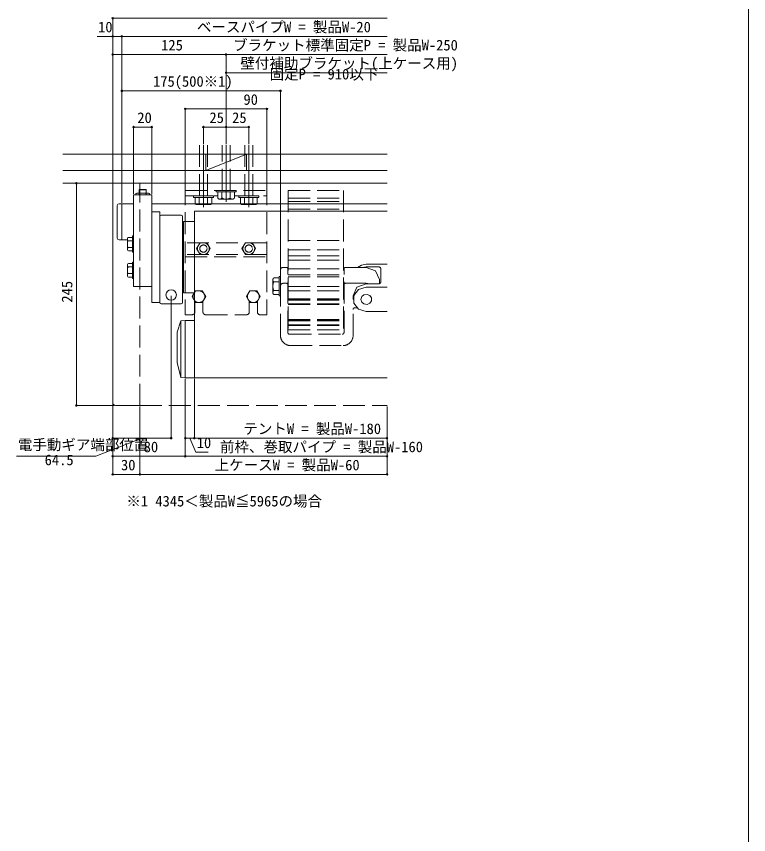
# Model space of a CAD drawing. Units: millimetres, scale not verified. Extents: x -2376 to -396, y -1680 to 1517.
# Drawn here: x -1203 to -396, y -778 to 125 of the extents above; entities that cross this region are included whole.
import ezdxf
from ezdxf.enums import TextEntityAlignment as Align

# ---------------------------------------------------------------- set-up
doc = ezdxf.new("R2010")
doc.units = ezdxf.units.MM
doc.header["$LTSCALE"] = 8
doc.linetypes.add('CHAIN2', pattern=[12, 9, -1, 1, -1])
doc.linetypes.add('DASHED3', pattern=[4, 3, -1])
doc.layers.add('0-1_USER1', color=7, linetype='Continuous')
for name, color, linetype, lineweight in [('0-2_YKK_ZWAK', 7, 'Continuous', 9), ('0-3_YKK_12', 2, 'Continuous', 9), ('0-4_YKK_13', 4, 'DASHED3', 9), ('0-5_YKK_A1', 4, 'DASHED3', 9), ('0-6_YKK_D', 6, 'Continuous', 9), ('0-7_YSS_K', 3, 'Continuous', 9)]:
    doc.layers.add(name, color=color, linetype=linetype, lineweight=lineweight)
doc.styles.add('ＭＳ ゴシック', font='')
doc.styles.get('ＭＳ ゴシック').set_extended_font_data('MS Gothic')

msp = doc.modelspace()

# ---------------------------------------------------------------- linework, layer by layer
at = {"layer": '0-2_YKK_ZWAK'}
msp.add_line((-396, 1440), (-396, -1680), dxfattribs=at)
at = {"layer": '0-3_YKK_12', "linetype": 'CHAIN2'}
for p, q in [((-997.039, -85.788), (-997.039, -17.289)), ((-972.039, -79.777), (-972.039, -17.289)), ((-947.039, -85.788), (-947.039, -17.289))]:
    msp.add_line(p, q, dxfattribs=at)
at = {"layer": '0-3_YKK_12'}
for p, q in [((-1087.039, -81.789), (-1074.039, -81.789)), ((-1054.039, -81.789), (-794.539, -81.789)), ((-1087.039, -121.789), (-1080.739, -121.789)), ((-1017.039, -210.56), (-1007.039, -210.56)), ((-1017.039, -273.759), (-794.539, -273.759))]:
    msp.add_line(p, q, dxfattribs=at)
at = {"layer": '0-4_YKK_13'}
for p, q in [((-1001.539, -73.288), (-1001.539, -17.289)), ((-992.539, -73.288), (-992.539, -17.289)), ((-976.539, -67.277), (-976.539, -17.289)), ((-967.539, -67.277), (-967.539, -17.289)), ((-951.539, -73.288), (-951.539, -17.289)), ((-942.539, -73.288), (-942.539, -17.289)), ((-1067.039, -304.289), (-1067.039, -59.289)), ((-1017.039, -59.289), (-927.039, -59.289)), ((-1017.039, -59.289), (-1017.039, -204.289)), ((-927.039, -59.289), (-927.039, -204.289)), ((-1017.039, -67.288), (-927.039, -67.288)), ((-983.039, -67.277), (-983.039, -68.777)), ((-983.039, -67.277), (-961.039, -67.277)), ((-983.039, -68.777), (-961.039, -68.777)), ((-981.276, -75.577), (-981.276, -68.777)), ((-976.658, -75.577), (-976.658, -68.777)), ((-967.42, -75.577), (-967.42, -68.777)), ((-962.801, -75.577), (-962.801, -68.777)), ((-961.039, -67.277), (-961.039, -68.777)), ((-1017.039, -73.288), (-981.276, -73.288)), ((-1008.039, -73.288), (-1008.039, -74.788)), ((-1008.039, -73.288), (-986.039, -73.288)), ((-1008.039, -74.788), (-986.039, -74.788)), ((-1006.276, -81.588), (-1006.276, -74.788)), ((-1001.657, -81.588), (-1001.657, -74.788)), ((-992.42, -81.588), (-992.42, -74.788)), ((-987.801, -81.588), (-987.801, -74.788)), ((-986.039, -73.288), (-986.039, -74.788)), ((-978.967, -76.777), (-965.11, -76.777)), ((-962.801, -73.288), (-927.039, -73.288)), ((-958.039, -73.288), (-958.039, -74.788)), ((-958.039, -73.288), (-936.039, -73.288)), ((-958.039, -74.788), (-936.039, -74.788)), ((-956.276, -81.588), (-956.276, -74.788)), ((-951.657, -81.588), (-951.657, -74.788)), ((-942.42, -81.588), (-942.42, -74.788)), ((-937.801, -81.588), (-937.801, -74.788)), ((-936.039, -73.288), (-936.039, -74.788)), ((-1003.967, -82.788), (-990.11, -82.788)), ((-953.967, -82.788), (-940.111, -82.788)), ((-927.039, -124.788), (-1017.039, -124.788)), ((-1000.792, -124.788), (-1004.544, -131.288)), ((-1000.792, -124.788), (-993.286, -124.788)), ((-993.286, -124.788), (-989.533, -131.288)), ((-950.792, -124.788), (-954.544, -131.288)), ((-1004.544, -131.288), (-1000.792, -137.788)), ((-989.533, -131.288), (-993.286, -137.788)), ((-954.544, -131.288), (-950.792, -137.788)), ((-939.533, -131.288), (-943.286, -137.788)), ((-927.039, -137.788), (-1017.039, -137.788)), ((-1017.039, -140.288), (-927.039, -140.288)), ((-1000.792, -137.788), (-993.286, -137.788)), ((-950.792, -137.788), (-943.286, -137.788)), ((-1005.791, -177.789), (-1009.544, -184.289)), ((-1005.791, -177.789), (-998.286, -177.789)), ((-998.286, -177.789), (-994.533, -184.289)), ((-945.791, -177.789), (-949.544, -184.289)), ((-945.791, -177.789), (-938.286, -177.789)), ((-938.286, -177.789), (-934.533, -184.289)), ((-1009.544, -184.289), (-1005.791, -190.789)), ((-1006.539, -189.495), (-1006.539, -201.289)), ((-994.533, -184.289), (-998.286, -190.789)), ((-997.539, -189.495), (-997.539, -201.289)), ((-946.539, -189.495), (-946.539, -201.289)), ((-934.533, -184.289), (-938.286, -190.789)), ((-937.539, -189.495), (-937.539, -201.289)), ((-1005.791, -190.789), (-998.286, -190.789)), ((-1017.039, -204.289), (-1009.539, -204.289)), ((-994.539, -204.289), (-949.539, -204.289)), ((-934.539, -204.289), (-927.039, -204.289))]:
    msp.add_line(p, q, dxfattribs=at)
at = {"layer": '0-4_YKK_13', "linetype": 'Continuous'}
for p, q in [((-1067.039, -59.289), (-1097.039, -59.289)), ((-1097.039, -301.289), (-1097.039, -59.289)), ((-1074.039, -71.989), (-1054.039, -71.989)), ((-1074.039, -173.217), (-1074.039, -71.989)), ((-1071.429, -70.989), (-1071.429, -71.989)), ((-1071.429, -70.989), (-1071.429, -71.989)), ((-1069.581, -69.989), (-1058.496, -69.989)), ((-1069.581, -69.989), (-1058.496, -69.989)), ((-1067.539, -65.94), (-1068.039, -66.44)), ((-1067.539, -65.94), (-1068.039, -66.44)), ((-1068.039, -69.989), (-1068.039, -66.44)), ((-1068.039, -66.44), (-1060.039, -66.44)), ((-1068.039, -69.989), (-1068.039, -66.44)), ((-1068.039, -66.44), (-1060.039, -66.44)), ((-1067.734, -70.989), (-1067.734, -71.989)), ((-1067.734, -70.989), (-1067.734, -71.989)), ((-1060.539, -65.94), (-1067.539, -65.94)), ((-1060.539, -65.94), (-1067.539, -65.94)), ((-1060.539, -65.94), (-1060.039, -66.44)), ((-1060.539, -65.94), (-1060.039, -66.44)), ((-1060.344, -70.989), (-1060.344, -71.989)), ((-1060.344, -70.989), (-1060.344, -71.989)), ((-1060.039, -69.989), (-1060.039, -66.44)), ((-1060.039, -69.989), (-1060.039, -66.44)), ((-1056.649, -70.989), (-1056.649, -71.989)), ((-1056.649, -70.989), (-1056.649, -71.989)), ((-1054.039, -173.217), (-1054.039, -71.989)), ((-1092.039, -83.789), (-1092.039, -119.789)), ((-1090.039, -81.789), (-1087.039, -81.789)), ((-1087.039, -81.789), (-1087.039, -121.789)), ((-1007.039, -273.759), (-1007.039, -89.839)), ((-1007.039, -89.839), (-794.539, -89.839)), ((-1045.039, -90.789), (-1054.039, -90.789)), ((-1054.039, -90.789), (-1054.039, -190.789)), ((-1045.039, -190.789), (-1045.039, -90.789)), ((-1045.039, -95.789), (-1045.039, -190.789)), ((-1021.539, -94.289), (-1043.539, -94.289)), ((-1020.039, -95.789), (-1020.039, -190.789)), ((-1020.039, -107.789), (-1019.039, -107.789)), ((-1019.039, -180.039), (-1019.039, -101.539)), ((-1019.039, -107.789), (-1019.039, -173.789)), ((-1090.039, -121.789), (-1087.039, -121.789)), ((-1080.739, -120.803), (-1080.739, -122.651)), ((-1079.739, -118.956), (-1075.239, -118.956)), ((-1079.739, -122.651), (-1075.239, -122.651)), ((-1075.239, -117.346), (-1074.039, -117.346)), ((-1075.239, -118.956), (-1075.239, -133.736)), ((-1079.739, -130.041), (-1075.239, -130.041)), ((-1079.739, -133.736), (-1075.239, -133.736)), ((-1074.039, -130.115), (-1074.039, -148.115)), ((-1074.039, -130.115), (-1074.039, -148.115)), ((-1074.039, -133.463), (-1074.039, -151.463)), ((-1074.039, -133.463), (-1074.039, -151.463)), ((-1080.739, -149.69), (-1080.739, -151.538)), ((-1080.739, -151.538), (-1080.739, -158.928)), ((-1079.739, -147.843), (-1075.239, -147.843)), ((-1079.739, -151.538), (-1075.239, -151.538)), ((-1075.239, -146.233), (-1074.039, -146.233)), ((-1075.239, -164.233), (-1075.239, -146.233)), ((-1075.239, -147.843), (-1075.239, -162.623)), ((-1080.739, -158.928), (-1080.739, -160.775)), ((-1079.739, -158.928), (-1075.239, -158.928)), ((-1079.739, -162.623), (-1075.239, -162.623)), ((-1074.039, -164.233), (-1075.239, -164.233)), ((-1074.039, -173.217), (-1054.039, -173.217)), ((-1019.039, -173.789), (-1020.039, -173.789)), ((-1054.039, -190.789), (-1045.039, -190.789)), ((-1043.539, -192.289), (-1021.539, -192.289)), ((-1022.039, -210.822), (-1026.039, -223.559)), ((-1022.039, -210.822), (-1017.039, -210.56)), ((-1022.039, -210.822), (-1022.039, -273.497)), ((-1017.039, -210.56), (-1017.039, -273.759)), ((-1026.039, -223.559), (-1026.039, -256.759)), ((-1026.039, -256.759), (-1022.039, -273.497)), ((-1022.039, -273.497), (-1017.039, -273.759)), ((-1067.039, -304.289), (-1094.039, -304.289))]:
    msp.add_line(p, q, dxfattribs=at)
at = {"layer": '0-4_YKK_13', "color": 7, "linetype": 'Continuous'}
for p, q in [((-1074.039, -71.989), (-1054.039, -71.989)), ((-1074.039, -173.217), (-1074.039, -71.989)), ((-1054.039, -173.217), (-1054.039, -71.989)), ((-1074.039, -173.217), (-1054.039, -173.217))]:
    msp.add_line(p, q, dxfattribs=at)
at = {"layer": '0-4_YKK_13', "color": 5}
for p, q in [((-903.539, -67.294), (-842.539, -67.294)), ((-903.539, -67.294), (-903.539, -220.794)), ((-842.539, -67.294), (-842.539, -220.794)), ((-903.539, -75.794), (-842.539, -75.794)), ((-903.539, -79.294), (-842.539, -79.294)), ((-903.539, -87.794), (-842.539, -87.794)), ((-903.539, -122.399), (-842.539, -122.399)), ((-903.539, -132.838), (-842.539, -132.838)), ((-903.539, -139.252), (-842.539, -139.252)), ((-903.539, -143.883), (-842.539, -143.883)), ((-909.039, -151.977), (-905.539, -151.977)), ((-840.539, -151.977), (-817.539, -151.977)), ((-817.539, -148.511), (-794.539, -148.511)), ((-817.539, -151.508), (-803.539, -151.508)), ((-912.039, -161.951), (-913.539, -161.951)), ((-913.539, -161.951), (-913.539, -183.55)), ((-912.039, -227.203), (-912.039, -154.976)), ((-912.039, -160.121), (-912.039, -181.72)), ((-904.039, -223.785), (-904.039, -153.477)), ((-903.539, -153.496), (-842.539, -153.496)), ((-903.539, -160.244), (-842.539, -160.244)), ((-903.539, -162.32), (-842.539, -162.32)), ((-842.039, -223.785), (-842.039, -153.477)), ((-801.539, -153.508), (-801.539, -168.07)), ((-920.539, -165.822), (-920.539, -179.679)), ((-919.339, -163.513), (-913.539, -163.513)), ((-919.339, -168.132), (-913.539, -168.132)), ((-913.539, -163.513), (-913.539, -181.988)), ((-909.039, -169.601), (-905.539, -169.601)), ((-840.539, -169.601), (-817.539, -169.601)), ((-817.539, -170.07), (-803.539, -170.07)), ((-803.039, -170.006), (-803.039, -165.421)), ((-919.339, -177.369), (-913.539, -177.369)), ((-903.539, -173.137), (-842.539, -173.137)), ((-903.539, -177.908), (-842.539, -177.908)), ((-817.539, -173.816), (-794.539, -173.816)), ((-919.339, -181.988), (-913.539, -181.988)), ((-912.039, -183.55), (-913.539, -183.55)), ((-903.539, -186.718), (-842.539, -186.718)), ((-903.539, -187.488), (-842.539, -187.488)), ((-903.539, -188.095), (-842.539, -188.095)), ((-832.039, -183.514), (-832.039, -187.26)), ((-903.539, -192.387), (-842.539, -192.387)), ((-903.539, -193.106), (-842.539, -193.106)), ((-832.039, -227.203), (-832.039, -198.49)), ((-830.039, -196.49), (-828.082, -196.49)), ((-817.539, -200.704), (-794.539, -200.704)), ((-903.539, -209.571), (-842.539, -209.571)), ((-903.539, -210.34), (-842.539, -210.34)), ((-903.539, -210.948), (-842.539, -210.948)), ((-903.539, -215.24), (-842.539, -215.24)), ((-903.539, -215.959), (-842.539, -215.959)), ((-903.539, -220.794), (-842.539, -220.794)), ((-902.039, -225.785), (-844.039, -225.785)), ((-901.039, -238.203), (-843.039, -238.203))]:
    msp.add_line(p, q, dxfattribs=at)
at = {"layer": '0-4_YKK_13', "linetype": 'Continuous'}
for points in [[(-1067.734, -70.989), (-1067.981, -70.489), (-1068.657, -70.123), (-1069.581, -69.989), (-1070.505, -70.123), (-1071.181, -70.489), (-1071.429, -70.989)], [(-1067.734, -70.989), (-1067.981, -70.489), (-1068.657, -70.123), (-1069.581, -69.989), (-1070.505, -70.123), (-1071.181, -70.489), (-1071.429, -70.989)], [(-1060.344, -70.989), (-1060.839, -70.489), (-1062.191, -70.123), (-1064.039, -69.989), (-1065.886, -70.123), (-1067.239, -70.489), (-1067.734, -70.989)], [(-1060.344, -70.989), (-1060.839, -70.489), (-1062.191, -70.123), (-1064.039, -69.989), (-1065.886, -70.123), (-1067.239, -70.489), (-1067.734, -70.989)], [(-1056.649, -70.989), (-1056.896, -70.489), (-1057.572, -70.123), (-1058.496, -69.989), (-1059.42, -70.123), (-1060.096, -70.489), (-1060.344, -70.989)], [(-1056.649, -70.989), (-1056.896, -70.489), (-1057.572, -70.123), (-1058.496, -69.989), (-1059.42, -70.123), (-1060.096, -70.489), (-1060.344, -70.989)], [(-1019.039, -101.539), (-1017.039, -101.539), (-1007.039, -101.539)], [(-1079.739, -118.956), (-1080.239, -119.203), (-1080.605, -119.879), (-1080.739, -120.803), (-1080.605, -121.727), (-1080.239, -122.403), (-1079.739, -122.651)], [(-1079.739, -122.651), (-1080.239, -123.146), (-1080.605, -124.498), (-1080.739, -126.346), (-1080.605, -128.193), (-1080.239, -129.546), (-1079.739, -130.041)], [(-1080.739, -122.651), (-1080.739, -130.041), (-1080.739, -131.888)], [(-1074.039, -135.346), (-1075.239, -135.346), (-1075.239, -117.346)], [(-1079.739, -130.041), (-1080.239, -130.288), (-1080.605, -130.964), (-1080.739, -131.888), (-1080.605, -132.812), (-1080.239, -133.488), (-1079.739, -133.736)], [(-1079.739, -147.843), (-1080.239, -148.09), (-1080.605, -148.766), (-1080.739, -149.69), (-1080.605, -150.614), (-1080.239, -151.29), (-1079.739, -151.538)], [(-1079.739, -151.538), (-1080.239, -152.033), (-1080.605, -153.385), (-1080.739, -155.233), (-1080.605, -157.08), (-1080.239, -158.433), (-1079.739, -158.928)], [(-1079.739, -158.928), (-1080.239, -159.175), (-1080.605, -159.852), (-1080.739, -160.775), (-1080.605, -161.699), (-1080.239, -162.375), (-1079.739, -162.623)], [(-1019.039, -180.039), (-1017.039, -180.039), (-1007.039, -180.039)]]:
    msp.add_lwpolyline(points, dxfattribs=at)
at = {"layer": '0-4_YKK_13'}
for points in [[(-950.792, -124.788), (-943.286, -124.788), (-939.533, -131.288)], [(-949.544, -184.289), (-945.791, -190.789), (-938.286, -190.789)]]:
    msp.add_lwpolyline(points, dxfattribs=at)
at = {"layer": '0-4_YKK_13', "color": 5, "linetype": 'Continuous'}
for points in [[(-817.539, -148.511), (-822.744, -149.407), (-827.256, -151.977)], [(-817.539, -151.508), (-819.452, -151.626), (-821.332, -151.977)], [(-803.039, -165.421), (-807.286, -155.914), (-817.539, -151.977)], [(-817.539, -170.07), (-827.792, -174.007), (-832.039, -183.514)], [(-813.745, -170.07), (-815.625, -169.719), (-817.539, -169.601)], [(-817.539, -173.816), (-826.062, -176.383), (-831.329, -183.106), (-831.329, -191.415), (-826.062, -198.137), (-817.539, -200.704)]]:
    msp.add_lwpolyline(points, dxfattribs=at)
msp.add_lwpolyline([(-823.539, -187.26), (-822.586, -190.268), (-820.031, -192.32), (-816.685, -192.766), (-813.61, -191.464), (-811.782, -188.827), (-811.782, -185.693), (-813.61, -183.055), (-816.685, -181.754), (-820.031, -182.2), (-822.586, -184.252)], close=True, dxfattribs=at)
at = {"layer": '0-4_YKK_13'}
for centre, radius in [((-997.039, -131.288), 6.5), ((-947.039, -131.288), 6.5), ((-997.039, -131.288), 4), ((-947.039, -131.288), 4), ((-1002.039, -184.289), 6.5), ((-942.039, -184.289), 6.5)]:
    msp.add_circle(centre, radius, dxfattribs=at)
at = {"layer": '0-4_YKK_13', "linetype": 'Continuous'}
msp.add_circle((-1032.589, -182.459), 5.75, dxfattribs=at)
at = {"layer": '0-4_YKK_13'}
for centre, radius, start, end in [((-978.967, -73.955), 2.822, 215.08585, 324.91414), ((-972.039, -67.288), 9.489, 240.87221, 299.12778), ((-965.11, -73.955), 2.822, 215.08585, 324.91414), ((-1003.967, -79.966), 2.822, 215.08585, 324.91414), ((-997.039, -73.299), 9.489, 240.87221, 299.12778), ((-990.11, -79.966), 2.822, 215.08585, 324.91414), ((-953.967, -79.966), 2.822, 215.08585, 324.91414), ((-947.039, -73.299), 9.489, 240.87221, 299.12778), ((-940.111, -79.966), 2.822, 215.08585, 324.91414), ((-1009.539, -201.289), 3, 270, 0), ((-994.539, -201.289), 3, 180, 270), ((-949.539, -201.289), 3, 270, 0), ((-934.539, -201.289), 3, 180, 270)]:
    msp.add_arc(centre, radius, start, end, dxfattribs=at)
at = {"layer": '0-4_YKK_13', "linetype": 'Continuous'}
for centre, radius, start, end in [((-1090.039, -83.789), 2, 90, 180), ((-1043.539, -95.789), 1.5, 90, 180), ((-1021.539, -95.789), 1.5, 0, 90), ((-1090.039, -119.789), 2, 180, 270), ((-1043.539, -190.789), 1.5, 180, 270), ((-1021.539, -190.789), 1.5, 270, 0), ((-1094.039, -301.289), 3, 180, 270)]:
    msp.add_arc(centre, radius, start, end, dxfattribs=at)
at = {"layer": '0-4_YKK_13', "color": 5}
for centre, radius, start, end in [((-909.039, -154.976), 3, 90, 180), ((-905.539, -153.477), 1.5, 0, 90), ((-840.539, -153.477), 1.5, 90, 180), ((-803.539, -153.508), 2, 0, 90), ((-911.05, -172.75), 9.489, 150.87221, 209.12778), ((-917.716, -165.822), 2.822, 125.08585, 234.91414), ((-909.039, -172.601), 3, 90, 180), ((-905.539, -171.101), 1.5, 0, 90), ((-840.539, -171.101), 1.5, 90, 180), ((-803.539, -168.07), 2, 270, 0), ((-917.716, -179.679), 2.822, 125.08585, 234.91414), ((-830.039, -198.49), 2, 90, 180), ((-902.039, -223.785), 2, 180, 270), ((-844.039, -223.785), 2, 270, 0), ((-901.039, -227.203), 11, 180, 270), ((-843.039, -227.203), 11, 270, 0)]:
    msp.add_arc(centre, radius, start, end, dxfattribs=at)
at = {"layer": '0-5_YKK_A1'}
for p, q in [((-1067.039, -59.289), (-794.539, -59.289)), ((-1067.039, -304.289), (-794.539, -304.289))]:
    msp.add_line(p, q, dxfattribs=at)
at = {"layer": '0-6_YKK_D'}
for p, q in [((-1097.039, -58.309), (-1097.039, 123.711)), ((-1097.039, 122.711), (-794.539, 122.711)), ((-1097.039, 102.711), (-1114.172, 102.711)), ((-1097.039, -58.309), (-1097.039, 103.711)), ((-1087.039, 102.711), (-1097.039, 102.711)), ((-1087.039, -80.789), (-1087.039, 103.711)), ((-1087.039, -80.789), (-1087.039, 103.711)), ((-1087.039, 102.711), (-794.539, 102.711)), ((-1097.039, -58.289), (-1097.039, 83.711)), ((-972.039, 82.711), (-1097.039, 82.711)), ((-972.039, -16.289), (-972.039, 83.711)), ((-972.039, -16.289), (-972.039, 83.711)), ((-972.039, 82.711), (-794.539, 82.711)), ((-972.039, -16.289), (-972.039, 63.711)), ((-972.039, 62.711), (-794.539, 62.711)), ((-1087.039, -80.789), (-1087.039, 43.711)), ((-1087.039, 42.711), (-912.039, 42.711)), ((-912.039, -153.976), (-912.039, 43.711)), ((-1017.039, -58.289), (-1017.039, 23.711)), ((-1017.039, 22.711), (-927.039, 22.711)), ((-927.039, -58.289), (-927.039, 23.711)), ((-1074.039, -70.989), (-1074.039, 3.711)), ((-1054.039, 2.711), (-1074.039, 2.711)), ((-1054.039, -70.989), (-1054.039, 3.711)), ((-997.039, -16.289), (-997.039, 3.711)), ((-997.039, 2.711), (-972.039, 2.711)), ((-972.039, -16.289), (-972.039, 3.711)), ((-972.039, -16.289), (-972.039, 3.711)), ((-947.039, 2.711), (-972.039, 2.711)), ((-947.039, -16.289), (-947.039, 3.711)), ((-1118.039, -59.289), (-1138.039, -59.289)), ((-1137.039, -59.289), (-1137.039, -304.289)), ((-1032.589, -183.459), (-1032.589, -341.331)), ((-1017.039, -274.759), (-1017.039, -341.331)), ((-1017.039, -274.759), (-1017.039, -361.331)), ((-1017.039, -274.759), (-1017.039, -361.331)), ((-1007.039, -274.759), (-1007.039, -341.331)), ((-1007.039, -274.759), (-1007.039, -341.331)), ((-1095.039, -304.289), (-1138.039, -304.289)), ((-1097.039, -302.289), (-1097.039, -341.331)), ((-1097.039, -302.289), (-1097.039, -361.331)), ((-1097.039, -302.289), (-1097.039, -381.331)), ((-1067.039, -305.289), (-1067.039, -381.331)), ((-1067.039, -305.289), (-1067.039, -381.331)), ((-794.539, -305.289), (-794.539, -381.331)), ((-794.539, -305.289), (-794.539, -341.331)), ((-794.539, -305.289), (-794.539, -361.331)), ((-1064.814, -340.331), (-1115.789, -360.331)), ((-1032.589, -340.331), (-1097.039, -340.331)), ((-1007.039, -340.331), (-1017.039, -340.331)), ((-1012.039, -340.331), (-1005.385, -355.786)), ((-1007.039, -340.331), (-794.539, -340.331)), ((-1115.789, -360.331), (-1203.256, -360.331)), ((-1017.039, -360.331), (-1097.039, -360.331)), ((-1017.039, -360.331), (-794.539, -360.331)), ((-1005.385, -355.786), (-991.652, -355.786)), ((-1097.039, -380.331), (-1067.039, -380.331)), ((-1067.039, -380.331), (-794.539, -380.331))]:
    msp.add_line(p, q, dxfattribs=at)
for centre in [(-1097.039, 122.711), (-1097.039, 102.711), (-1087.039, 102.711), (-1087.039, 102.711), (-1097.039, 82.711), (-972.039, 82.711), (-972.039, 82.711), (-972.039, 62.711), (-1087.039, 42.711), (-912.039, 42.711), (-1017.039, 22.711), (-927.039, 22.711), (-1074.039, 2.711), (-1054.039, 2.711), (-997.039, 2.711), (-972.039, 2.711), (-972.039, 2.711), (-947.039, 2.711), (-1137.039, -59.289), (-1137.039, -304.289), (-1097.039, -340.331), (-1032.589, -340.331), (-1017.039, -340.331), (-1007.039, -340.331), (-1007.039, -340.331), (-794.539, -340.331), (-1097.039, -360.331), (-1017.039, -360.331), (-1017.039, -360.331), (-794.539, -360.331), (-1097.039, -380.331), (-1067.039, -380.331), (-1067.039, -380.331), (-794.539, -380.331)]:
    msp.add_circle(centre, 0.85, dxfattribs=at)
at = {"layer": '0-7_YSS_K'}
for p, q in [((-1152.039, -27.289), (-794.539, -27.289)), ((-994.539, -27.289), (-994.539, -45.289)), ((-949.539, -45.289), (-949.539, -27.289)), ((-1152.039, -45.289), (-794.539, -45.289)), ((-1152.039, -45.289), (-794.539, -45.289)), ((-994.539, -45.289), (-949.539, -45.289)), ((-1152.039, -59.289), (-794.539, -59.289))]:
    msp.add_line(p, q, dxfattribs=at)
msp.add_lwpolyline([(-994.539, -45.289), (-949.539, -27.289), (-994.539, -27.289)], dxfattribs=at)

# ---------------------------------------------------------------- texts
at = {"layer": '0-1_USER1', "color": 4, "style": 'ＭＳ ゴシック'}
msp.add_text('※1 4345＜製品W≦5965の場合', height=11.73, dxfattribs=at).set_placement((-1082.008, -419.169), align=Align.BOTTOM_LEFT)
at = {"layer": '0-6_YKK_D', "color": 4, "style": 'ＭＳ ゴシック'}
for s, p in [('10', (-1113.172, 103.711)), ('ベースパイプW = 製品W-20', (-1004.255, 103.711)), ('ブラケット標準固定P = 製品W-250', (-964.355, 83.711)), ('125', (-1043.605, 83.711)), ('壁付補助ブラケット(上ケース用)', (-956.355, 63.711)), ('固定P = 910以下', (-924.089, 51.711)), ('175(500※1)', (-1052.605, 43.711)), ('90', (-952.905, 23.711)), ('20', (-1069.905, 3.711)), ('25', (-990.405, 3.711)), ('25', (-965.405, 3.711)), ('テントW = 製品W-180', (-953.055, -339.331)), ('電手動ギア端部位置', (-1201.656, -356.998)), ('10', (-1004.385, -354.786)), ('前枠、巻取パイプ = 製品W-160', (-978.855, -359.331)), ('80', (-1062.905, -359.331)), ('64.5', (-1172.056, -373.665)), ('30', (-1087.905, -379.331)), ('上ケースW = 製品W-60', (-984.655, -379.331))]:
    msp.add_text(s, height=11.73, dxfattribs=at).set_placement(p, align=Align.BOTTOM_LEFT)
msp.add_text('245', height=11.73, rotation=90, dxfattribs=at).set_placement((-1138.039, -190.856), align=Align.BOTTOM_LEFT)

doc.saveas('drawing.dxf')
